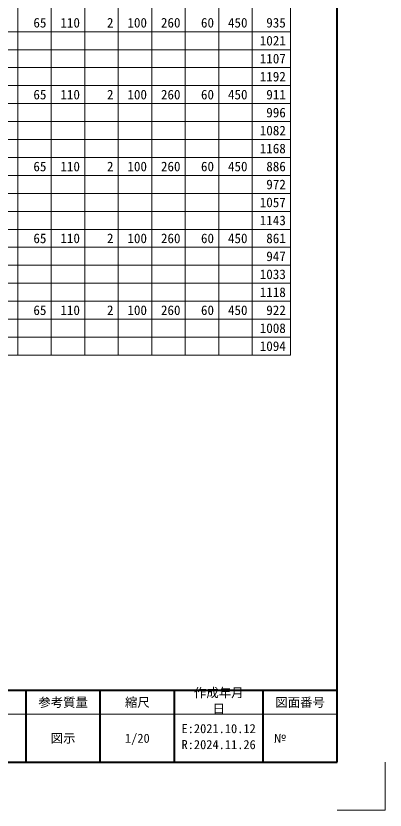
# Model space of a CAD drawing. Units: millimetres at full size, sheet at 1:20; details may follow other scales. Extents: x 64173 to 81200, y -133840 to -120349.
# Drawn here: x 71030 to 72573, y -133840 to -130525 of the extents above; entities that cross this region are included whole.
import ezdxf
from ezdxf.enums import TextEntityAlignment as Align

# ---------------------------------------------------------------- set-up
doc = ezdxf.new("R2010")
doc.units = ezdxf.units.MM
doc.header["$LTSCALE"] = 20
for name, color, linetype, lineweight in [('Defpoints_2', 8, 'Continuous', 0), ('図枠', 7, 'Continuous', 5), ('寸法表', 7, 'Continuous', 13)]:
    doc.layers.add(name, color=color, linetype=linetype, lineweight=lineweight)
doc.styles.add('ＭＳ ゴシック', font='')
doc.styles.add('ＭＳ 明朝', font='')
doc.styles.get('ＭＳ ゴシック').set_extended_font_data('MS Gothic')
doc.styles.get('ＭＳ 明朝').set_extended_font_data('MS Mincho')

msp = doc.modelspace()

# ---------------------------------------------------------------- linework, layer by layer
at = {"layer": 'Defpoints_2'}
for p, q in [((69917.8, -130591.2), (72017.8, -130591.2)), ((69917.8, -130666.2), (72017.8, -130666.2)), ((69917.8, -130741.2), (72017.8, -130741.2)), ((69917.8, -130891.2), (72017.8, -130891.2)), ((69917.8, -130966.2), (72017.8, -130966.2)), ((69917.8, -131041.2), (72017.8, -131041.2)), ((69917.8, -131191.2), (72017.8, -131191.2)), ((69917.8, -131266.2), (72017.8, -131266.2)), ((69917.8, -131341.2), (72017.8, -131341.2)), ((69917.8, -131491.2), (72017.8, -131491.2)), ((69917.8, -131566.2), (72017.8, -131566.2)), ((69917.8, -131641.2), (72017.8, -131641.2)), ((69917.8, -131791.2), (72017.8, -131791.2)), ((69917.8, -131866.2), (72017.8, -131866.2))]:
    msp.add_line(p, q, dxfattribs=at)
at = {"layer": 'Defpoints_2', "color": 7, "lineweight": 13}
for p in [(72572.56, -133640.41), (72372.56, -133840.41)]:
    msp.add_line(p, (72572.56, -133840.41), dxfattribs=at)
at = {"layer": '図枠', "lineweight": 40}
for p, q in [((72372.56, -133640.41), (72372.56, -128100.41)), ((64572.56, -133340.41), (72372.56, -133340.41)), ((71072.56, -133640.41), (71072.56, -133340.41)), ((71382.56, -133640.41), (71382.56, -133340.41)), ((71692.56, -133640.41), (71692.56, -133340.41)), ((72062.56, -133640.41), (72062.56, -133340.41)), ((64572.56, -133640.41), (72372.56, -133640.41))]:
    msp.add_line(p, q, dxfattribs=at)
at = {"layer": '図枠', "lineweight": 13}
msp.add_line((72372.56, -133440.41), (69097.56, -133440.41), dxfattribs=at)
at = {"layer": '寸法表'}
for p, q in [((72017.8, -129336.2), (72017.8, -131941.2)), ((72177.8, -129336.2), (72177.8, -131941.2)), ((71037.8, -129476.2), (71037.8, -131941.2)), ((71177.8, -129476.2), (71177.8, -131941.2)), ((71317.8, -129476.2), (71317.8, -131941.2)), ((71457.8, -129476.2), (71457.8, -131941.2)), ((71597.8, -129476.2), (71597.8, -131941.2)), ((71737.8, -129476.2), (71737.8, -131941.2)), ((71877.8, -129476.2), (71877.8, -131941.2)), ((72017.8, -130591.2), (72177.8, -130591.2)), ((72017.8, -130666.2), (72177.8, -130666.2)), ((72017.8, -130741.2), (72177.8, -130741.2)), ((68367.8, -130816.2), (72177.8, -130816.2)), ((72017.8, -130891.2), (72177.8, -130891.2)), ((72017.8, -130966.2), (72177.8, -130966.2)), ((72017.8, -131041.2), (72177.8, -131041.2)), ((68367.8, -131116.2), (72177.8, -131116.2)), ((72017.8, -131191.2), (72177.8, -131191.2)), ((72017.8, -131266.2), (72177.8, -131266.2)), ((72017.8, -131341.2), (72177.8, -131341.2)), ((68367.8, -131416.2), (72177.8, -131416.2)), ((72017.8, -131491.2), (72177.8, -131491.2)), ((72017.8, -131566.2), (72177.8, -131566.2)), ((72017.8, -131641.2), (72177.8, -131641.2)), ((68367.8, -131716.2), (72177.8, -131716.2)), ((72017.8, -131791.2), (72177.8, -131791.2)), ((72017.8, -131866.2), (72177.8, -131866.2)), ((68367.8, -131941.2), (72177.8, -131941.2))]:
    msp.add_line(p, q, dxfattribs=at)

# ---------------------------------------------------------------- texts
at = {"layer": '図枠', "style": 'ＭＳ ゴシック'}
for s, p in [('作成年月', (71773.96, -133331.18)), ('日', (71851.66, -133397.85)), ('E:2021.10.12', (71722.16, -133481.18)), ('R:2024.11.26', (71722.16, -133547.85))]:
    msp.add_text(s, height=37.98, dxfattribs=at).set_placement(p, align=Align.TOP_LEFT)
for s, p in [('参考質量', (71227.56, -133390.41)), ('縮尺', (71537.56, -133390.41)), ('図面番号', (72217.56, -133390.41)), ('図示', (71227.56, -133540.41)), ('1/20', (71537.56, -133540.41))]:
    msp.add_text(s, height=37.98, dxfattribs=at).set_placement(p, align=Align.MIDDLE_CENTER)
msp.add_text('№', height=37.98, dxfattribs=at).set_placement((72106.91, -133540.41), align=Align.MIDDLE_LEFT)
at = {"layer": '寸法表', "style": 'ＭＳ 明朝'}
for s, p in [('65', (71157.8, -130553.7)), ('110', (71297.8, -130553.7)), ('2', (71437.8, -130553.7)), ('100', (71577.8, -130553.7)), ('260', (71717.8, -130553.7)), ('60', (71857.8, -130553.7)), ('450', (71997.8, -130553.7)), ('935', (72157.8, -130553.7)), ('1021', (72157.8, -130628.7)), ('1107', (72157.8, -130703.7)), ('1192', (72157.8, -130778.7)), ('65', (71157.8, -130853.7)), ('110', (71297.8, -130853.7)), ('2', (71437.8, -130853.7)), ('100', (71577.8, -130853.7)), ('260', (71717.8, -130853.7)), ('60', (71857.8, -130853.7)), ('450', (71997.8, -130853.7)), ('911', (72157.8, -130853.7)), ('996', (72157.8, -130928.7)), ('1082', (72157.8, -131003.7)), ('1168', (72157.8, -131078.7)), ('65', (71157.8, -131153.7)), ('110', (71297.8, -131153.7)), ('2', (71437.8, -131153.7)), ('100', (71577.8, -131153.7)), ('260', (71717.8, -131153.7)), ('60', (71857.8, -131153.7)), ('450', (71997.8, -131153.7)), ('886', (72157.8, -131153.7)), ('972', (72157.8, -131228.7)), ('1057', (72157.8, -131303.7)), ('1143', (72157.8, -131378.7)), ('65', (71157.8, -131453.7)), ('110', (71297.8, -131453.7)), ('2', (71437.8, -131453.7)), ('100', (71577.8, -131453.7)), ('260', (71717.8, -131453.7)), ('60', (71857.8, -131453.7)), ('450', (71997.8, -131453.7)), ('861', (72157.8, -131453.7)), ('947', (72157.8, -131528.7)), ('1033', (72157.8, -131603.7)), ('1118', (72157.8, -131678.7)), ('65', (71157.8, -131753.7)), ('110', (71297.8, -131753.7)), ('2', (71437.8, -131753.7)), ('100', (71577.8, -131753.7)), ('260', (71717.8, -131753.7)), ('60', (71857.8, -131753.7)), ('450', (71997.8, -131753.7)), ('922', (72157.8, -131753.7)), ('1008', (72157.8, -131828.7)), ('1094', (72157.8, -131903.7))]:
    msp.add_text(s, height=40.03, dxfattribs=at).set_placement(p, align=Align.MIDDLE_RIGHT)

doc.saveas('drawing.dxf')
